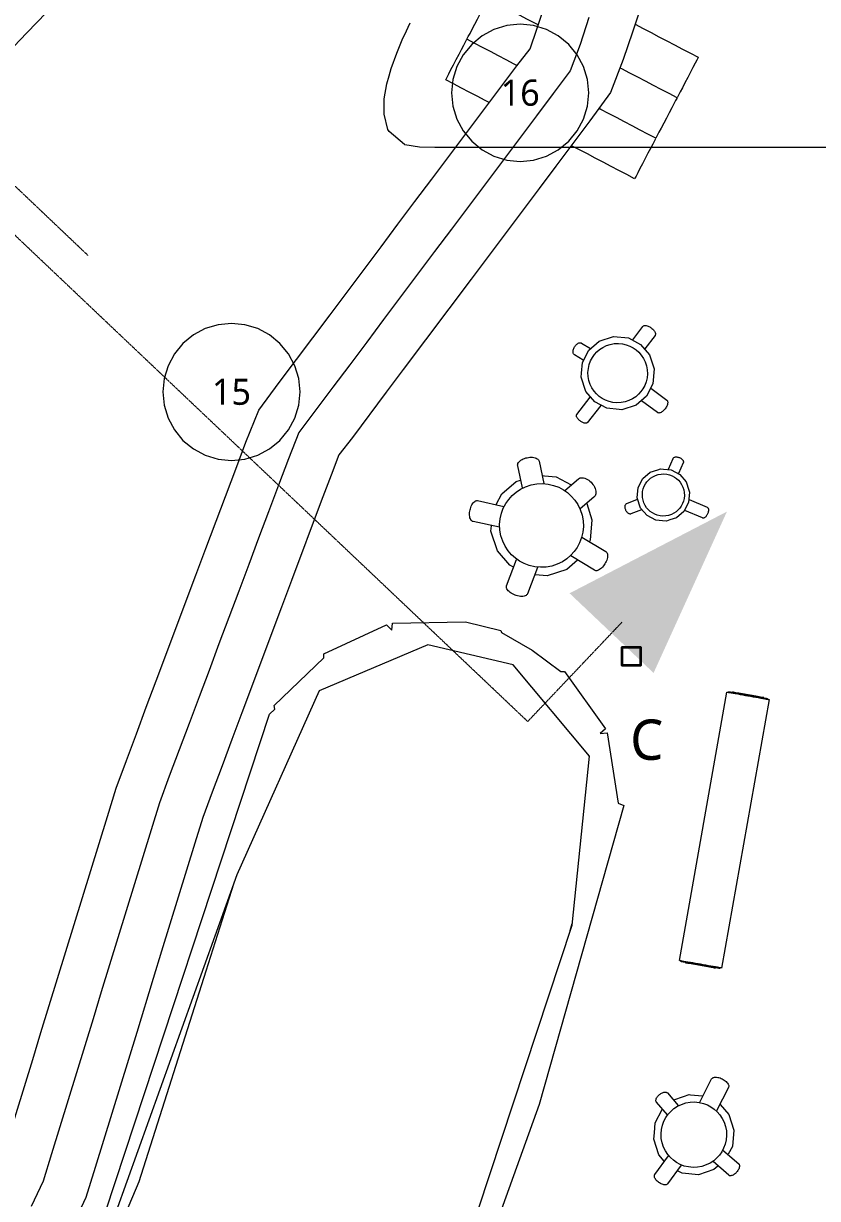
# Model space of a CAD drawing. Header units: millimetres. Extents: x -31757 to 121236, y -27283 to 63658.
# Drawn here: x 66039 to 71250, y 26884 to 34599 of the extents above; entities that cross this region are included whole.
import ezdxf

# ---------------------------------------------------------------- set-up
doc = ezdxf.new("R2010")
doc.units = ezdxf.units.MM
doc.linetypes.add('DASHDOT', pattern=[3.556, 2.54, -0.508, 0, -0.508])
for name, color, linetype, lineweight in [('04_切断（機械室などの塊）', 7, 'Continuous', 35), ('10_見えがかり', 7, 'Continuous', 13), ('30_敷地・外構', 8, 'Continuous', 9), ('40_通り芯', 1, 'DASHDOT', 9), ('41_通り芯の符号', 1, 'Continuous', 13), ('50_寸法', 3, 'Continuous', 9), ('70_断面の位置', 6, 'DASHDOT', 9)]:
    doc.layers.add(name, color=color, linetype=linetype, lineweight=lineweight)
doc.styles.add('JP', font='NotoSansCJKjp-Regular.otf')

msp = doc.modelspace()

# ---------------------------------------------------------------- hatches: boundary and pattern name
at = {"layer": '70_断面の位置'}
msp.add_hatch(color=7, dxfattribs=at).paths.add_polyline_path([(69622.6, 30857.5), (70655.4, 31394), (70173.9, 30334.4)])

# ---------------------------------------------------------------- linework, layer by layer
at = {"layer": '04_切断（機械室などの塊）'}
msp.add_lwpolyline([(70088.1, 30497.6), (70088.1, 30492.9), (70088.1, 30487.6), (70088.1, 30482.9), (70088.1, 30477.6), (70088.1, 30472.9), (70088.1, 30467.6), (70088.1, 30462.9), (70088.1, 30457.6), (70088.1, 30452.9), (70088.1, 30447.6), (70088.1, 30442.9), (70088.1, 30437.6), (70088.1, 30432.9), (70088.1, 30427.6), (70088.1, 30422.9), (70088.1, 30417.6), (70088.1, 30412.9), (70088.1, 30407.6), (70088.1, 30402.9), (70088.1, 30397.6), (70088.1, 30392.9), (70088.1, 30387.6), (70088.1, 30382.9), (70082.8, 30382.9), (70078.1, 30382.9), (70072.8, 30382.9), (70068.1, 30382.9), (70062.8, 30382.9), (70058.1, 30382.9), (70052.8, 30382.9), (70048.1, 30382.9), (70042.8, 30382.9), (70038.1, 30382.9), (70032.8, 30382.9), (70028.1, 30382.9), (70022.8, 30382.9), (70018.1, 30382.9), (70012.8, 30382.9), (70008.1, 30382.9), (70002.8, 30382.9), (69998.1, 30382.9), (69992.8, 30382.9), (69988.1, 30382.9), (69982.8, 30382.9), (69978.1, 30382.9), (69972.8, 30382.9), (69968.1, 30382.9), (69968.1, 30388.2), (69968.1, 30392.9), (69968.1, 30398.2), (69968.1, 30402.9), (69968.1, 30408.2), (69968.1, 30412.9), (69968.1, 30418.2), (69968.1, 30422.9), (69968.1, 30428.2), (69968.1, 30432.9), (69968.1, 30438.2), (69968.1, 30442.9), (69968.1, 30448.2), (69968.1, 30452.9), (69968.1, 30458.2), (69968.1, 30462.9), (69968.1, 30468.2), (69968.1, 30472.9), (69968.1, 30478.2), (69968.1, 30482.9), (69968.1, 30488.2), (69968.1, 30492.9), (69968.1, 30498.2), (69968.1, 30502.9), (69973.5, 30502.9), (69978.1, 30502.9), (69983.5, 30502.9), (69988.1, 30502.9), (69993.5, 30502.9), (69998.1, 30502.9), (70003.5, 30502.9), (70008.1, 30502.9), (70013.5, 30502.9), (70018.1, 30502.9), (70023.5, 30502.9), (70028.1, 30502.9), (70033.5, 30502.9), (70038.1, 30502.9), (70043.5, 30502.9), (70048.1, 30502.9), (70053.5, 30502.9), (70058.1, 30502.9), (70063.5, 30502.9), (70068.1, 30502.9), (70073.5, 30502.9), (70078.1, 30502.9), (70083.5, 30502.9), (70088.1, 30502.9), (70088.1, 30497.6)], dxfattribs=at)
at = {"layer": '10_見えがかり'}
for points in [[(70328, 35422.9), (70034.5, 34542.7), (69974.3, 34362.1), (69890.7, 34144.7), (69755.9, 33959.7), (69644.6, 33811.3), (69533.2, 33662.8), (69421.9, 33514.4), (69310.5, 33365.9), (69087.8, 33069), (68976.5, 32920.6), (68531.1, 32326.8), (68419.7, 32178.3), (68197, 31881.4), (68107.4, 31766.3), (68057.3, 31632.9), (67993.1, 31461.8), (67797.6, 30940.6), (67732.5, 30766.8), (67471.8, 30071.8), (67406.6, 29898.1), (67341.5, 29724.3), (67276.7, 29551.6), (67215.8, 29385.9), (67163.6, 29216.1), (66945.3, 28506.7), (66890.7, 28329.3), (66781.6, 27974.6), (66727, 27797.2), (66672.4, 27619.9), (66617.8, 27442.5), (66508.6, 27087.8), (66447.4, 26891.1), (66350.7, 26684.1)], [(69415.4, 34589.1), (69398, 34598.3), (69346.3, 34625.3), (69294.6, 34652.4), (69242.9, 34679.5), (69191.3, 34706.6), (69139.6, 34733.6), (69087.9, 34760.7), (69090.3, 34765.2), (69097.3, 34778.5), (69108.3, 34799.6), (69122.8, 34827.1), (69139.5, 34859.2), (69157.6, 34893.6), (69175.6, 34928)], [(65935.2, 27264.3), (66044.4, 27619), (66098.9, 27796.4), (66153.5, 27973.7), (66208.1, 28151.1), (66371.9, 28683.2), (66426.4, 28860.5), (66481, 29037.9), (66535.6, 29215.2), (66590.2, 29392.6), (66647.2, 29577.5), (66714.1, 29760.2), (66779.7, 29935), (66844.8, 30108.8), (66910, 30282.5), (67170.7, 30977.5), (67235.8, 31151.3), (67431.3, 31672.5), (67497.5, 31848.9), (67584, 32059.6), (67717, 32241.4), (68051.1, 32686.8), (68162.4, 32835.2), (68385.1, 33132.2), (68496.5, 33280.6), (68607.8, 33429.1), (68719.2, 33577.5), (69053.2, 34022.9), (69164.6, 34171.3), (69275.9, 34319.8), (69363.8, 34431.7), (69408.1, 34560.8), (69465.3, 34732.4)], [(69276.2, 34323.4), (69258.7, 34332.5), (69207, 34359.6), (69155.4, 34386.7), (69103.7, 34413.8), (69052, 34440.8), (69000.4, 34467.9), (68948.7, 34495), (68951.1, 34499.5), (68958, 34512.8), (68969.1, 34533.9), (68983.5, 34561.4), (69000.3, 34593.5), (69018.3, 34627.8), (69036.3, 34662.2)], [(70053.5, 34593.4), (70053.9, 34593.2), (70105.6, 34566.2), (70157.2, 34539.1), (70208.9, 34512), (70260.6, 34484.9), (70312.2, 34457.8), (70363.9, 34430.8), (70415.6, 34403.7), (70467.2, 34376.6), (70464.9, 34372.1), (70457.9, 34358.8), (70446.8, 34337.7), (70432.4, 34310.2), (70415.6, 34278.1), (70397.6, 34243.8), (70379.6, 34209.4), (70362.8, 34177.3), (70348.4, 34149.8), (70337.3, 34128.7), (70330.4, 34115.4), (70328, 34110.9), (70276.3, 34138), (70224.7, 34165), (70173, 34192.1), (70121.3, 34219.2), (70069.6, 34246.3), (70018, 34273.3), (69966.3, 34300.4), (69955, 34306.4)], [(68897.1, 34396.5), (68913.9, 34428.6), (68928.3, 34456.1), (68939.4, 34477.2), (68946.3, 34490.5), (68947.8, 34493.2)], [(69093.9, 34080.2), (69067.8, 34093.9), (69016.1, 34121), (68964.5, 34148), (68912.8, 34175.1), (68861.1, 34202.2), (68809.4, 34229.3), (68811.8, 34233.8), (68818.8, 34247.1), (68829.8, 34268.2), (68844.3, 34295.7), (68861, 34327.7), (68879.1, 34362.1), (68897.1, 34396.5)], [(70327.1, 34109.1), (70325.6, 34106.4), (70318.7, 34093.1), (70307.6, 34072), (70293.2, 34044.5), (70276.4, 34012.4), (70258.4, 33978), (70240.4, 33943.6), (70223.6, 33911.6), (70209.1, 33884.1), (70198.1, 33863), (70191.1, 33849.7), (70188.7, 33845.2), (70137.1, 33872.2), (70085.4, 33899.3), (70033.7, 33926.4), (69982.1, 33953.5), (69930.4, 33980.5), (69878.7, 34007.6), (69827.1, 34034.7), (69816.9, 34040)], [(70187.8, 33843.4), (70186.4, 33840.6), (70179.4, 33827.4), (70168.4, 33806.3), (70153.9, 33778.7), (70137.1, 33746.7), (70119.1, 33712.3), (70101.1, 33677.9), (70084.3, 33645.9), (70069.9, 33618.4), (70058.8, 33597.2), (70051.9, 33584), (70049.5, 33579.4), (69997.8, 33606.5), (69946.2, 33633.6), (69894.5, 33660.7), (69842.8, 33687.7), (69791.2, 33714.8), (69739.5, 33741.9), (69636.1, 33796), (69635.8, 33796.2)], [(70038.1, 32520.7), (70103.8, 32609.3), (70105.9, 32611.5)], [(70105.9, 32611.5), (70108.7, 32613.4), (70112.2, 32614.8), (70116.3, 32615.6), (70121, 32615.7), (70126.2, 32615.2), (70131.7, 32613.9), (70137.3, 32612.1), (70143, 32609.7), (70148.6, 32606.9), (70153.8, 32603.7), (70158.7, 32600.3), (70163.4, 32596.6), (70168, 32592.5), (70172.3, 32588), (70176.2, 32583.3), (70179.6, 32578.4), (70182.4, 32573.5), (70184.4, 32568.7), (70185.6, 32564.1), (70186.1, 32560), (70185.8, 32556.2), (70184.8, 32553), (70183.3, 32550.4), (70117.4, 32461.5)], [(69645.6, 32443.8), (69646, 32449), (69647.1, 32454.5), (69648.7, 32460), (69650.7, 32465.4), (69653.2, 32470.5), (69655.9, 32475.3), (69658.9, 32479.9), (69662.4, 32484.4), (69666.2, 32488.7), (69670.4, 32492.7), (69674.7, 32496.1), (69679.2, 32498.9), (69683.7, 32501), (69688, 32502.4), (69692.1, 32503), (69695.8, 32502.9), (69699.1, 32502.1), (69701.9, 32500.7), (69760.1, 32465.2)], [(69707.2, 32373.1), (69707.2, 32373.1), (69749.2, 32453.3), (69817.8, 32512.3), (69910.9, 32542.9), (70008.4, 32534), (70088.6, 32491.9), (70147.6, 32423.3), (70178.2, 32330.3), (70169.3, 32232.7), (70127.2, 32152.6), (70058.6, 32093.6), (69965.6, 32063), (69947.3, 32064.6), (69868, 32071.9), (69787.9, 32113.9), (69728.9, 32182.5), (69698.3, 32275.6), (69698.3, 32275.6), (69700.8, 32303.6), (69707.2, 32373.1), (69707.2, 32373.1)], [(69772.1, 32405.1), (69785.6, 32424.3), (69801.3, 32441.8), (69819.9, 32457.9), (69841, 32472), (69864.5, 32483.4), (69889.7, 32491.8), (69916.2, 32496.7), (69943, 32497.9), (69969.5, 32495.4), (69994.9, 32489.5), (70018.7, 32480.5), (70040.4, 32469), (70059.6, 32455.5), (70077.1, 32439.8), (70093.2, 32421.3), (70107.3, 32400.1), (70118.7, 32376.7), (70127.1, 32351.4), (70132, 32325), (70133.2, 32298.2), (70130.7, 32271.7), (70124.8, 32246.2), (70115.9, 32222.4), (70104.3, 32200.8), (70090.8, 32181.5), (70075.1, 32164), (70056.6, 32148), (70035.4, 32133.9), (70012, 32122.4), (69986.7, 32114), (69960.3, 32109.2), (69933.5, 32108), (69907, 32110.4), (69881.5, 32116.3), (69857.8, 32125.3), (69836.1, 32136.8), (69816.8, 32150.3), (69799.4, 32166), (69783.3, 32184.6), (69769.2, 32205.7), (69757.7, 32229.2), (69749.4, 32254.4), (69744.5, 32280.8), (69743.3, 32307.7), (69745.8, 32334.2), (69751.7, 32359.6), (69760.6, 32383.4), (69772.1, 32405.1)], [(69712.3, 32387.3), (69654.3, 32422.8), (69651.8, 32424.7), (69649.6, 32427.2), (69647.8, 32430.5), (69646.5, 32434.4), (69645.7, 32438.8), (69645.6, 32443.8)], [(70156.1, 32203.3), (70260.5, 32125.2), (70262.7, 32123.1), (70264.4, 32120.3), (70265.7, 32116.8), (70266.4, 32112.7), (70266.4, 32108), (70265.7, 32102.7), (70264.3, 32097.2), (70262.4, 32091.4), (70259.8, 32085.6), (70256.8, 32080), (70253.5, 32074.6), (70250, 32069.6), (70246.2, 32064.8), (70242, 32060.1), (70237.4, 32055.7), (70232.6, 32051.6), (70227.6, 32048.1), (70222.7, 32045.2), (70217.8, 32043.1), (70213.3, 32041.8), (70209.1, 32041.2), (70205.4, 32041.5), (70202.3, 32042.4), (70199.6, 32043.9), (70095, 32122.2)], [(69667.1, 32024), (69667.3, 32026.9), (69667.9, 32029.4), (69669.1, 32031.4), (69758.5, 32145)], [(69827.1, 32091.1), (69737.7, 31977.5), (69736, 31975.9), (69733.7, 31974.6), (69730.9, 31973.8), (69727.5, 31973.5), (69723.5, 31973.8), (69719.2, 31974.7), (69714.6, 31976.1), (69709.8, 31978.1), (69704.9, 31980.5), (69700.2, 31983.2), (69695.7, 31986.2), (69691.5, 31989.3), (69687.4, 31992.7), (69683.5, 31996.4), (69679.7, 32000.3), (69676.2, 32004.4), (69673.2, 32008.7), (69670.7, 32012.8), (69668.9, 32016.8), (69667.7, 32020.6), (69667.1, 32024)], [(69312.7, 31549.3), (69282, 31694.4), (69281.6, 31699.1), (69282.2, 31704.3), (69284, 31709.6), (69287, 31715.2), (69291.3, 31720.7), (69296.9, 31726), (69303.4, 31731.1), (69310.8, 31735.6), (69318.9, 31739.7), (69327.2, 31743), (69335.7, 31745.8), (69344.1, 31747.8), (69352.7, 31749.3), (69361.5, 31750.3), (69370.6, 31750.6), (69379.5, 31750.2), (69388.2, 31749), (69396.2, 31747), (69403.4, 31744.4), (69409.6, 31741.1), (69414.6, 31737.3), (69418.4, 31733.1), (69421.1, 31728.6), (69422.5, 31724.1), (69453.2, 31579.1)], [(70271.2, 31671.5), (70301.9, 31742.9), (70303.2, 31745.2), (70305, 31747.3)], [(70305, 31747.3), (70307.4, 31749.2), (70310.3, 31750.7), (70313.8, 31751.9), (70317.7, 31752.7), (70322, 31753), (70326.4, 31752.8), (70330.9, 31752.2), (70335.4, 31751.2), (70339.8, 31749.9), (70343.8, 31748.3), (70347.8, 31746.4), (70351.7, 31744.2), (70355.6, 31741.6), (70359.1, 31738.7), (70362.3, 31735.6), (70365, 31732.3), (70367.1, 31729), (70368.7, 31725.6), (70369.6, 31722.4), (70369.9, 31719.4), (70369.6, 31716.6), (70368.8, 31714.2), (70338.5, 31643.9)], [(70201, 31668.5), (70218.7, 31674.3), (70239.6, 31672.4), (70288.3, 31668), (70345.6, 31637.9), (70387.7, 31588.9), (70387.7, 31588.9), (70405.3, 31535.3), (70409.6, 31522.4), (70403.2, 31452.8), (70373.2, 31395.5), (70324.2, 31353.4), (70279.9, 31338.8), (70257.7, 31331.5), (70232.4, 31333.8), (70188, 31337.9), (70130.8, 31367.9), (70088.7, 31416.9), (70066.8, 31483.4), (70073.1, 31553.1), (70103.2, 31610.3), (70152.2, 31652.4), (70201, 31668.5)], [(70120.6, 31575.2), (70130.2, 31588.8), (70141.3, 31601.2), (70154.4, 31612.6), (70169.4, 31622.5), (70186, 31630.7), (70203.9, 31636.6), (70222.6, 31640), (70241.6, 31640.9), (70260.3, 31639.1), (70278.3, 31634.9), (70295.1, 31628.6), (70310.5, 31620.5), (70324.1, 31610.9), (70336.5, 31599.8), (70347.9, 31586.7), (70357.8, 31571.7), (70365.9, 31555.1), (70371.9, 31537.2), (70375.3, 31518.5), (70376.1, 31499.5), (70374.4, 31480.8), (70370.2, 31462.8), (70363.9, 31446), (70355.7, 31430.6), (70346.2, 31417), (70335.1, 31404.6), (70322, 31393.2), (70307, 31383.3), (70290.4, 31375.2), (70272.5, 31369.2), (70253.8, 31365.8), (70234.8, 31364.9), (70216.1, 31366.7), (70198.1, 31370.9), (70181.2, 31377.2), (70165.9, 31385.4), (70152.3, 31394.9), (70139.9, 31406), (70128.5, 31419.1), (70118.6, 31434.1), (70110.4, 31450.7), (70104.5, 31468.6), (70101.1, 31487.3), (70100.2, 31506.3), (70102, 31525), (70106.1, 31543), (70112.5, 31559.9), (70120.6, 31575.2)], [(69203.9, 31447), (69223, 31474.1), (69245.1, 31498.8), (69271.2, 31521.5), (69301.1, 31541.3), (69334.2, 31557.5), (69369.8, 31569.3), (69407, 31576.2), (69444.9, 31577.9), (69482.3, 31574.4), (69518.1, 31566.1), (69551.7, 31553.4), (69582.2, 31537.2), (69609.4, 31518.2), (69634, 31496), (69656.7, 31469.9), (69676.6, 31440), (69692.8, 31407), (69704.5, 31371.3), (69711.4, 31334.1), (69713.1, 31296.2), (69709.6, 31258.9), (69701.3, 31223), (69688.7, 31189.5), (69672.4, 31158.9), (69653.4, 31131.8), (69631.2, 31107.1), (69605.1, 31084.4), (69575.3, 31064.6), (69542.2, 31048.4), (69506.6, 31036.6), (69469.3, 31029.7), (69431.5, 31028), (69394.1, 31031.5), (69358.2, 31039.8), (69324.7, 31052.5), (69294.1, 31068.7), (69267, 31087.7), (69242.3, 31109.9), (69219.6, 31136), (69199.8, 31165.9), (69183.6, 31198.9), (69171.8, 31234.6), (69164.9, 31271.8), (69163.3, 31309.7), (69166.7, 31347), (69175.1, 31382.9), (69187.7, 31416.4), (69203.9, 31447)], [(69177.2, 31510.6), (69271.9, 31592.1), (69299.7, 31601.2)], [(69444.4, 31630.3), (69458.3, 31629), (69535.1, 31622), (69633.3, 31570.5)], [(69591.4, 31533.2), (69682.2, 31609.1), (69687, 31612.4), (69692.8, 31614.8), (69699.4, 31616.3), (69706.8, 31616.6), (69714.8, 31615.6), (69723.2, 31613.4), (69731.8, 31610), (69740.3, 31605.4), (69748.5, 31599.9), (69756.3, 31593.7), (69763.3, 31587), (69769.7, 31580), (69775.4, 31572.5), (69780.8, 31564.3), (69785.6, 31555.6), (69789.5, 31546.6), (69792.5, 31537.4), (69794.3, 31528.3), (69795, 31519.7), (69794.5, 31511.6), (69792.9, 31504.4), (69790.3, 31498.1), (69786.9, 31492.9), (69782.7, 31488.7), (69692.1, 31412.9)], [(69140.7, 31441.2), (69177.2, 31510.6)], [(68967.4, 31361.7), (68966.5, 31370.1), (68966.3, 31378.8), (68966.8, 31387.6), (68967.8, 31396.3), (68969.4, 31404.6), (68971.4, 31412.8), (68974.1, 31421.1), (68977.3, 31429.3), (68981.1, 31437.2), (68985.4, 31444.5), (68990, 31450.9), (68995, 31456.3), (69000.1, 31460.6), (69005.1, 31463.6), (69010, 31465.4), (69014.6, 31466.1), (69018.9, 31465.7), (69191.7, 31428.2)], [(69734.9, 31446.1), (69769.5, 31340.7), (69757.3, 31206), (69753.4, 31198.6)], [(69986.9, 31427.2), (69987.3, 31431.5), (69988.2, 31435.4), (69989.5, 31438.9), (69991.2, 31441.8), (69993.2, 31444.2), (69995.4, 31446), (69997.8, 31447.2), (70067.5, 31474.8)], [(70094.9, 31406.5), (70024.9, 31378.8), (70022.3, 31378), (70019.5, 31377.8), (70016.4, 31378.2), (70013.2, 31379.2), (70009.9, 31380.8), (70006.5, 31383.1), (70003.3, 31385.9), (70000.2, 31389.2), (69997.4, 31392.9), (69994.9, 31396.8), (69992.7, 31400.9), (69991, 31404.9), (69989.5, 31409.1), (69988.3, 31413.5), (69987.4, 31418.1), (69986.9, 31422.7), (69986.9, 31427.2)], [(70407.1, 31472.9), (70525.8, 31422.6), (70527.8, 31421.5), (70529.6, 31419.8), (70531.2, 31417.4), (70532.5, 31414.5), (70533.4, 31411), (70533.9, 31407), (70533.9, 31402.7), (70533.5, 31398.1), (70532.7, 31393.4), (70531.6, 31388.7), (70530.1, 31384.2), (70528.4, 31379.9), (70526.5, 31375.7), (70524.3, 31371.5), (70521.7, 31367.5), (70518.9, 31363.6), (70515.9, 31360.1), (70512.7, 31357.2), (70509.5, 31354.7), (70506.4, 31353), (70503.4, 31351.8), (70500.6, 31351.4), (70498.1, 31351.5), (70495.9, 31352.1), (70378.7, 31401.8)], [(69162.1, 31291), (68989.2, 31328.5), (68985.1, 31329.9), (68981.2, 31332.4), (68977.5, 31336.1), (68974.1, 31340.9), (68971.3, 31346.9), (68969, 31353.9), (68967.4, 31361.7)], [(69254, 31029.6), (69230.6, 31042), (69149.1, 31136.7), (69106.8, 31265.2), (69110, 31300.2)], [(69704.1, 31226), (69861.3, 31131.1), (69864.7, 31128.4), (69867.7, 31124.7), (69870, 31119.9), (69871.6, 31114.1), (69872.3, 31107.4), (69872.2, 31099.9), (69871.1, 31091.9), (69869.2, 31083.5), (69866.5, 31075), (69863.1, 31066.6), (69859.2, 31058.6), (69855, 31051.1), (69850.3, 31043.8), (69845, 31036.7), (69839.2, 31029.8), (69832.9, 31023.5), (69826.4, 31017.8), (69819.7, 31013.2), (69813.2, 31009.5), (69806.9, 31007.1), (69801, 31005.8), (69795.7, 31005.7), (69791.1, 31006.5), (69787.1, 31008.3), (69629.9, 31103.3)], [(69412.1, 31027.8), (69346.2, 30854.2), (69344.1, 30850.3), (69340.9, 30846.6), (69336.6, 30843.3), (69331, 30840.6), (69324.4, 30838.6), (69316.8, 30837.4), (69308.5, 30836.9), (69299.7, 30837.3), (69290.7, 30838.5), (69281.7, 30840.3), (69272.9, 30842.7), (69264.5, 30845.6), (69256.4, 30849), (69248.2, 30853), (69240.2, 30857.6), (69232.7, 30862.8), (69225.9, 30868.3), (69219.9, 30874.2), (69215.1, 30880.1), (69211.5, 30886), (69209.1, 30891.7), (69208, 30897), (69208.1, 30901.9), (69209.2, 30906.3), (69275, 31079.7)], [(69674.5, 31074.1), (69604.4, 31013.8), (69475.9, 30971.6), (69395.7, 30978.9)], [(68010.2, 30433.3), (68009.5, 30460.6), (68420, 30651), (68455.8, 30615.4), (68459.4, 30661.8), (68939.7, 30669.4), (69171.2, 30613.1), (69175.2, 30599.4), (69377.4, 30484.3), (69565.8, 30343.1), (69588.3, 30344.5), (69858.3, 29967.3), (69822.9, 29936.1), (69869.7, 29942.2), (69941, 29479.3), (69977.8, 29465), (69423.7, 27501.6), (68668.6, 25403.1), (68422.1, 25036.7), (68224, 25025.2)], [(68194.3, 25023.5), (68192.5, 25023.4), (68637.9, 25643), (69639.3, 28677.9), (69753.1, 29787.9), (69253.1, 30386.7), (68693.1, 30518), (67979.4, 30216.8), (67438.1, 29008.1), (66427.9, 26190.6), (66437.9, 25403.1), (66982.8, 24833.1), (67454.3, 24716.8)], [(67407.2, 24698.1), (67152.8, 24623.9), (66981.7, 24683.4), (66960.1, 24669.4), (66571.3, 24928.3), (66592.8, 24971.4), (66541.4, 24962.4), (66302.2, 25339.4), (66306.7, 25357.8), (66208.4, 25812.8), (66229.6, 25827.2), (66240.7, 26005.8), (66302, 26289.4), (66299.6, 26300.5), (66579.6, 26803.1), (67652.6, 30063.6), (67688.3, 30095.8), (67683.9, 30119.7), (68010.2, 30433.3)], [(70673.3, 30205.5), (70683.6, 30203.7), (70696.1, 30201.6), (70710.4, 30199), (70726.1, 30196.3), (70742.8, 30193.3), (70759.9, 30190.3), (70777, 30187.3), (70793.5, 30184.4), (70810.1, 30181.5), (70827.2, 30178.4), (70844.3, 30175.4), (70861, 30172.5), (70876.7, 30169.7), (70891, 30167.2), (70903.5, 30164.9), (70913.8, 30163.1), (70921.7, 30161.7), (70927.2, 30160.7), (70930.4, 30160.2), (70931.4, 30160), (70620.5, 28397.2), (70619.5, 28397.3), (70616.3, 28397.9), (70610.8, 28398.8), (70602.9, 28400.2), (70592.6, 28402), (70580.1, 28404.2), (70565.8, 28406.7), (70550, 28409.5), (70533.3, 28412.4), (70516.2, 28415.5), (70499.2, 28418.5), (70482.6, 28421.4), (70466, 28424.3), (70448.9, 28427.3), (70431.8, 28430.3), (70415.2, 28433.3), (70399.4, 28436.1), (70385.1, 28438.6), (70372.6, 28440.8), (70362.3, 28442.7), (70354.4, 28444.1), (70348.9, 28445), (70345.7, 28445.6), (70344.7, 28445.8), (70655.7, 30208.6), (70656.7, 30208.4), (70659.8, 30207.9), (70665.3, 30206.9), (70673.3, 30205.5)], [(70667, 30208.6), (70667.6, 30211.6), (70668.5, 30211.4), (70671.4, 30210.9), (70676.5, 30210)], [(70676.5, 30210), (70683.8, 30208.8), (70693.2, 30207.1), (70704.7, 30205.1), (70717.9, 30202.8), (70732.4, 30200.2), (70747.7, 30197.5), (70763.5, 30194.8), (70779.1, 30192), (70794.4, 30189.3), (70809.7, 30186.6), (70825.4, 30183.8), (70841.1, 30181.1), (70856.4, 30178.3), (70870.9, 30175.8), (70884.1, 30173.5), (70895.6, 30171.4), (70905, 30169.7), (70912.3, 30168.4), (70917.4, 30167.5), (70920.3, 30167), (70921.2, 30166.8), (70920.7, 30163.9)], [(70692.3, 30209.3), (70692.5, 30210.2), (70693.3, 30210.1), (70695.6, 30209.7), (70699.7, 30209), (70705.6, 30208)], [(70705.6, 30208), (70713.2, 30206.6), (70722.5, 30205), (70733.2, 30203.1), (70744.8, 30201.1), (70757.2, 30198.9), (70769.9, 30196.6), (70782.6, 30194.4), (70794.9, 30192.2), (70807.3, 30190.1), (70819.9, 30187.8), (70832.6, 30185.6), (70845, 30183.4), (70856.7, 30181.3), (70867.3, 30179.4), (70876.6, 30177.8), (70884.3, 30176.4), (70890.1, 30175.4), (70894.2, 30174.7), (70896.6, 30174.2), (70897.3, 30174.1), (70897.2, 30173.2)], [(69748.1, 29790.8), (69750.6, 29783.6)], [(66430.2, 26166.6), (66484.6, 26326.4), (66612.9, 26555.6), (66797.9, 26994.8), (67238, 28378.9), (67421.4, 28955.7)], [(69638.2, 28687), (69625, 28640.9)], [(70609.1, 28397.1), (70608.6, 28394.2), (70607.7, 28394.3), (70604.7, 28394.8), (70599.7, 28395.7), (70592.4, 28397), (70582.9, 28398.7), (70571.4, 28400.7), (70558.2, 28403), (70543.7, 28405.5), (70528.4, 28408.2), (70512.7, 28411), (70497, 28413.8), (70481.7, 28416.5), (70466.4, 28419.2), (70450.8, 28421.9), (70435, 28424.7), (70419.7, 28427.4), (70405.2, 28430), (70392, 28432.3), (70380.6, 28434.4), (70371.1, 28436), (70363.8, 28437.3), (70358.7, 28438.2), (70355.8, 28438.8), (70354.9, 28438.9), (70355.4, 28441.9)], [(70581, 28397), (70580.8, 28396), (70580.1, 28396.2), (70577.8, 28396.6), (70573.8, 28397.2), (70568.1, 28398.2), (70560.7, 28399.6), (70551.6, 28401.1), (70541.3, 28403), (70529.9, 28405), (70517.9, 28407.1), (70505.5, 28409.2), (70493.2, 28411.4), (70481.2, 28413.5), (70469.2, 28415.7), (70456.9, 28417.8), (70444.5, 28420), (70432.5, 28422.1), (70421.1, 28424.2), (70410.8, 28426), (70401.8, 28427.6), (70394.3, 28428.9), (70388.6, 28429.9), (70384.6, 28430.6), (70382.3, 28431), (70381.6, 28431.2), (70381.8, 28432.2)], [(70476.6, 27516.2), (70554.2, 27668.6)], [(70554.2, 27668.6), (70556.4, 27671.9), (70559.5, 27674.8), (70563.5, 27677.2), (70568.4, 27679), (70574.3, 27680.2), (70580.8, 27680.6), (70587.9, 27680.3), (70595.3, 27679.2), (70602.9, 27677.4), (70610.3, 27675.1), (70617.5, 27672.3), (70624.3, 27669.1), (70630.9, 27665.5), (70637.4, 27661.3), (70643.7, 27656.7), (70649.6, 27651.6), (70654.8, 27646.2), (70659.3, 27640.7), (70662.8, 27635.1), (70665.3, 27629.8), (70666.7, 27624.7), (70667.1, 27620), (70666.6, 27615.8), (70665.2, 27612.1), (70587.6, 27459.6)], [(70190.3, 27534), (70191.8, 27538.8), (70193.9, 27543.7), (70196.7, 27548.7), (70200.1, 27553.5), (70203.8, 27558), (70207.8, 27562.2), (70211.9, 27566.1), (70216.3, 27569.6), (70221.1, 27572.9), (70226.2, 27575.9), (70231.4, 27578.5), (70236.7, 27580.5), (70241.9, 27581.9), (70246.9, 27582.6), (70251.5, 27582.6), (70255.5, 27582), (70259, 27580.8), (70261.9, 27579.1), (70264.2, 27577), (70335.6, 27493.9)], [(70305.6, 27531.8), (70306.1, 27532.2), (70370.6, 27553.4), (70408, 27565.7), (70416.8, 27564.9), (70495.5, 27557.7)], [(70244.4, 27129.5), (70208.7, 27171), (70175.2, 27273), (70179, 27315.3), (70184.9, 27379.8), (70231, 27467.6)], [(70264.6, 27433), (70193.3, 27516), (70191.5, 27518.6), (70190.2, 27521.7), (70189.6, 27525.4), (70189.6, 27529.5), (70190.3, 27534)], [(70254.8, 27415.5), (70269.7, 27436.7), (70287, 27456), (70307.4, 27473.8), (70330.8, 27489.3), (70356.6, 27501.9), (70384.5, 27511.1), (70413.6, 27516.5), (70443.2, 27517.8), (70472.4, 27515.1), (70500.5, 27508.6), (70526.7, 27498.7), (70550.6, 27486), (70571.8, 27471.2), (70591.1, 27453.8), (70608.8, 27433.4), (70624.3, 27410.1), (70637, 27384.2), (70646.2, 27356.4), (70651.6, 27327.2), (70652.9, 27297.6), (70650.2, 27268.4), (70643.7, 27240.4), (70633.8, 27214.2), (70621.1, 27190.3), (70606.2, 27169.1), (70588.9, 27149.8), (70568.5, 27132), (70545.1, 27116.5), (70519.3, 27103.9), (70491.4, 27094.6), (70462.3, 27089.3), (70432.7, 27088), (70403.5, 27090.7), (70375.4, 27097.2), (70349.2, 27107.1), (70325.3, 27119.7), (70304.1, 27134.6), (70284.8, 27152), (70267.1, 27172.4), (70251.6, 27195.7), (70238.9, 27221.6), (70229.7, 27249.4), (70224.3, 27278.6), (70223, 27308.1), (70225.7, 27337.4), (70232.2, 27365.4), (70242.1, 27391.6), (70254.8, 27415.5)], [(70231, 27467.6), (70231.7, 27468.2)], [(70610.7, 27500.5), (70667.2, 27434.8), (70667.2, 27434.8), (70700.8, 27332.8), (70691, 27226), (70663.7, 27173.9)], [(70181, 27022.3), (70179.7, 27027), (70179.1, 27031.2), (70179.4, 27035), (70180.3, 27038.3), (70181.8, 27041), (70271.9, 27163.8)], [(70629.3, 27201.5), (70732.4, 27111.3), (70734.5, 27109), (70736.2, 27106), (70737.3, 27102.4), (70737.7, 27098.2), (70737.5, 27093.5), (70736.5, 27088.4), (70734.9, 27083), (70732.6, 27077.4), (70729.7, 27071.9), (70726.5, 27066.6), (70722.9, 27061.6), (70719.1, 27057), (70715, 27052.6), (70710.5, 27048.4), (70705.7, 27044.4), (70700.6, 27040.9), (70695.4, 27037.8), (70690.3, 27035.5), (70685.3, 27033.9), (70680.6, 27033), (70676.4, 27032.9), (70672.7, 27033.5), (70669.6, 27034.7), (70667, 27036.5), (70564, 27126.6)], [(70354.9, 27102.8), (70264.8, 26980.1), (70262.7, 26977.8), (70259.8, 26975.9), (70256.3, 26974.6), (70252.1, 26973.8), (70247.2, 26973.7), (70241.9, 26974.3), (70236.2, 26975.6), (70230.3, 26977.5), (70224.4, 26980), (70218.7, 26983), (70213.2, 26986.3), (70208.1, 26989.8), (70203.2, 26993.6), (70198.4, 26997.8), (70193.9, 27002.4), (70189.7, 27007.3), (70186.1, 27012.3), (70183.2, 27017.4), (70181, 27022.3)], [(70596, 27096.1), (70569.8, 27073.6), (70467.9, 27040.1), (70361.1, 27049.8), (70330.3, 27065.9)]]:
    msp.add_lwpolyline(points, dxfattribs=at)
at = {"layer": '30_敷地・外構'}
for points in [[(69749.9, 34637.5), (69691.2, 34461.5), (69627.3, 34288.2), (69515.9, 34139.7), (69404.6, 33991.3), (69293.2, 33842.8), (69181.9, 33694.4), (69070.5, 33545.9), (68959.2, 33397.5), (68847.8, 33249), (68736.5, 33100.6), (68625.1, 32952.1), (68513.8, 32803.7), (68402.4, 32655.2), (68291.1, 32506.8), (68179.7, 32358.3), (68068.4, 32209.9), (67957, 32061.4), (67845.7, 31913), (67777.4, 31740.9), (67712.2, 31567.2), (67647.1, 31393.4), (67581.9, 31219.7), (67516.7, 31045.9), (67451.6, 30872.2), (67386.4, 30698.4), (67321.2, 30524.7), (67256.1, 30350.9), (67190.9, 30177.2), (67125.7, 30003.4), (67060.6, 29829.7), (66995.4, 29655.9), (66931.5, 29481.7), (66876.9, 29304.4), (66822.3, 29127), (66767.8, 28949.6), (66713.2, 28772.3), (66658.6, 28594.9), (66604, 28417.6), (66549.4, 28240.2), (66494.8, 28062.8), (66440.3, 27885.5), (66385.7, 27708.1), (66331.1, 27530.8), (66276.5, 27353.4), (66221.9, 27176), (66167.3, 26998.7), (66089.9, 26832.3)], [(71338.3, 33784.6), (71238.3, 33784.6), (71138.3, 33784.7), (71038.3, 33784.7), (70938.3, 33784.7), (70838.3, 33784.7), (70738.3, 33784.7), (70638.3, 33784.7), (70538.3, 33784.7), (70438.3, 33784.7), (70338.3, 33784.7), (70238.3, 33784.7), (70138.3, 33784.7), (70038.3, 33784.7), (69938.3, 33784.7), (69838.3, 33784.7), (69738.3, 33784.7), (69638.3, 33784.7), (69538.3, 33784.7), (69438.3, 33784.7), (69338.3, 33784.8), (69238.3, 33784.8), (69138.3, 33784.8), (69038.3, 33784.8), (68938.3, 33784.8), (68838.3, 33784.8), (68738.3, 33784.8), (68638.3, 33785.8), (68542.4, 33803), (68538.3, 33804.1), (68438.3, 33889.8), (68430.5, 33903), (68405.4, 34003), (68406.8, 34103), (68423.5, 34203), (68438.3, 34255.7), (68451.3, 34303), (68487.8, 34403), (68529.3, 34503), (68538.4, 34521.6), (68576.8, 34603)]]:
    msp.add_lwpolyline(points, dxfattribs=at)
at = {"layer": '40_通り芯'}
msp.add_lwpolyline([(66461.7, 33075.8), (52404.5, 46445.7)], dxfattribs=at)
at = {"layer": '41_通り芯の符号'}
for points in [[(69748.6, 34143.3), (69739.9, 34231.1), (69714.3, 34315.5), (69672.7, 34393.3), (69616.8, 34461.5), (69548.6, 34517.4), (69470.8, 34559), (69386.4, 34584.6), (69298.6, 34593.3), (69210.8, 34584.6), (69126.4, 34559), (69048.6, 34517.4), (68980.4, 34461.5), (68924.4, 34393.3), (68882.8, 34315.5), (68857.2, 34231.1), (68848.6, 34143.3), (68857.2, 34055.5), (68882.8, 33971.1), (68924.4, 33893.3), (68980.4, 33825.1), (69048.6, 33769.1), (69126.4, 33727.5), (69210.8, 33701.9), (69298.6, 33693.3), (69386.4, 33701.9), (69470.8, 33727.5), (69548.6, 33769.1), (69616.8, 33825.1), (69672.7, 33893.3), (69714.3, 33971.1), (69739.9, 34055.5), (69748.6, 34143.3)], [(67853.6, 32179.8), (67845, 32267.6), (67819.4, 32352), (67777.8, 32429.8), (67721.8, 32498), (67653.7, 32554), (67575.9, 32595.6), (67491.4, 32621.2), (67403.6, 32629.8), (67315.9, 32621.2), (67231.4, 32595.6), (67153.6, 32554), (67085.4, 32498), (67029.5, 32429.8), (66987.9, 32352), (66962.3, 32267.6), (66953.6, 32179.8), (66962.3, 32092), (66987.9, 32007.6), (67029.5, 31929.8), (67085.4, 31861.6), (67153.6, 31805.7), (67231.4, 31764.1), (67315.9, 31738.5), (67403.6, 31729.8), (67491.4, 31738.5), (67575.9, 31764.1), (67653.7, 31805.7), (67721.8, 31861.6), (67777.8, 31929.8), (67819.4, 32007.6), (67845, 32092), (67853.6, 32179.8)]]:
    msp.add_lwpolyline(points, dxfattribs=at)
at = {"layer": '50_寸法'}
msp.add_lwpolyline([(61242.9, 29322.3), (61491.6, 29601.2), (61740.8, 29879.7), (61990.5, 30157.7), (62240.8, 30435.2), (62491.6, 30712.2), (62743, 30988.7), (62994.9, 31264.7), (63247.4, 31540.2), (63500.4, 31815.2), (63754, 32089.7), (64008.1, 32363.7), (64262.7, 32637.2), (64517.9, 32910.2), (64773.6, 33182.7), (65029.8, 33454.7), (65286.6, 33726.2), (65543.9, 33997.2), (65801.8, 34267.6), (66060.2, 34537.6), (66319.1, 34807.1)], dxfattribs=at)
at = {"layer": '70_断面の位置'}
for points in [[(69347.7, 30015.6), (41780.4, 56169.9)], [(69347.7, 30015.6), (68259.5, 31048)], [(69347.7, 30015.6), (69967.1, 30668.5)]]:
    msp.add_lwpolyline(points, dxfattribs=at)

# ---------------------------------------------------------------- texts
at = {"layer": '41_通り芯の符号', "char_height": 171.99, "attachment_point": 5, "style": 'JP'}
for s, insert in [('16', (69298.6, 34143.3)), ('15', (67403.6, 32179.8))]:
    msp.add_mtext(s, dxfattribs=dict(at, insert=insert))
at = {"layer": '70_断面の位置', "insert": (70128.9, 29894.7), "char_height": 264.6, "attachment_point": 5, "style": 'JP'}
msp.add_mtext('C', dxfattribs=at)

doc.saveas('drawing.dxf')
